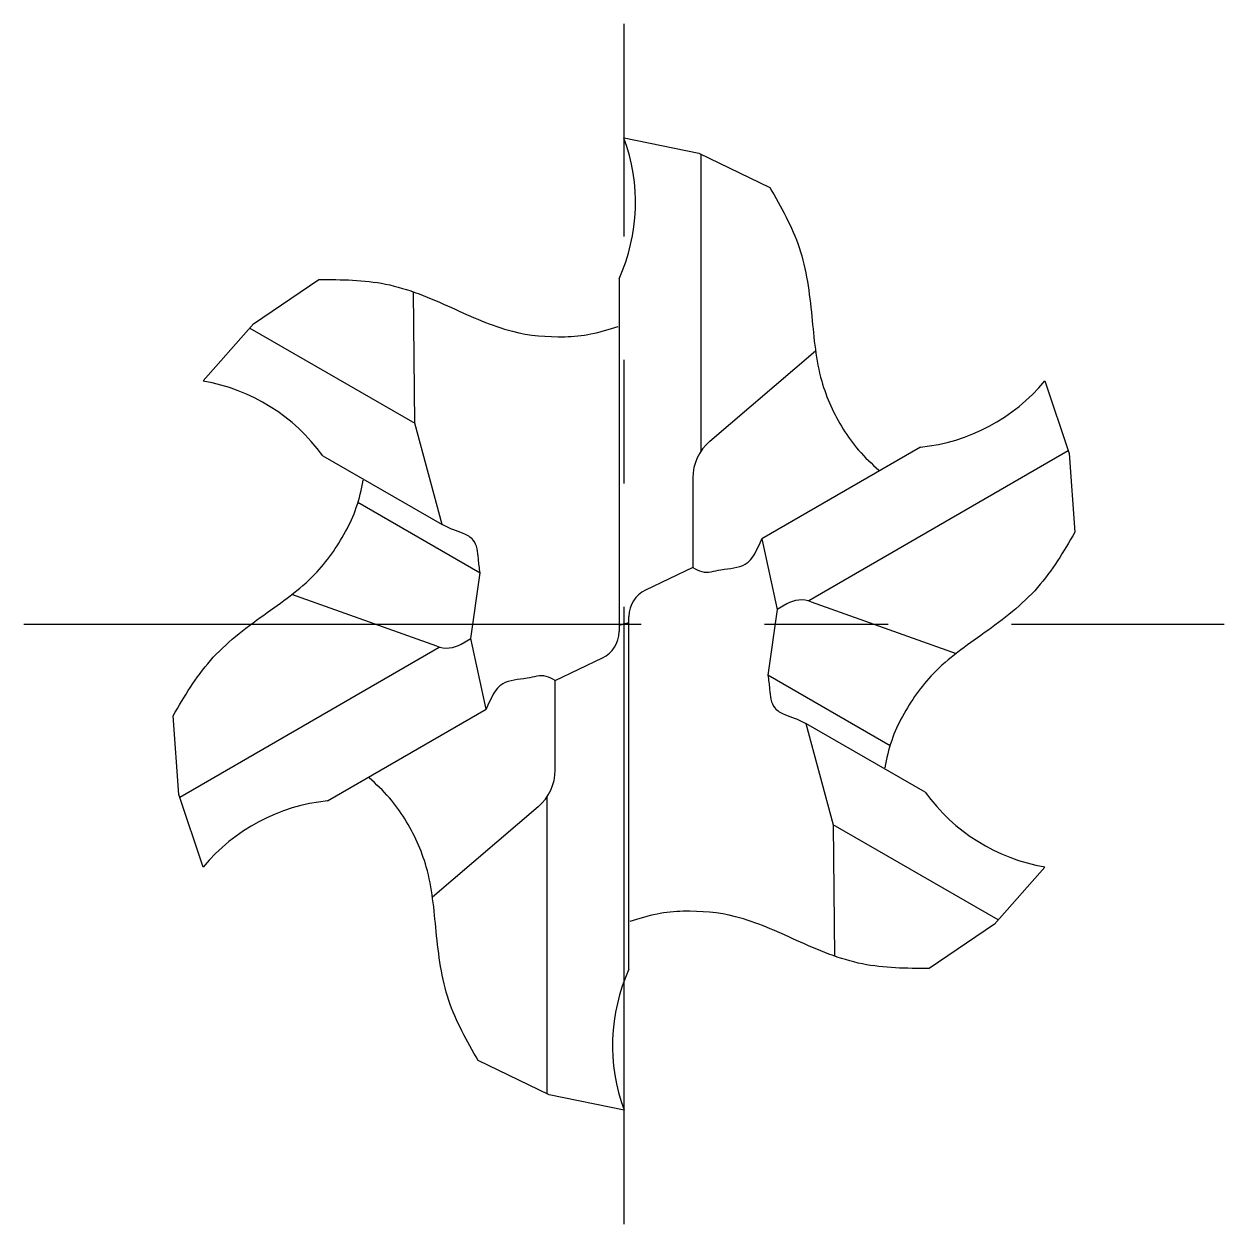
# Model space of a CAD drawing. Header units: millimetres. Extents: x -6.2 to 6.2, y -6.2 to 6.2.
import ezdxf

# ---------------------------------------------------------------- set-up
doc = ezdxf.new("R2010")
doc.units = ezdxf.units.MM
doc.linetypes.add('ACAD_ISO04W100', pattern=[30, 24, -3, 0, -3])
doc.linetypes.add('CENTER', pattern=[50.8, 31.75, -6.35, 6.35, -6.35])
doc.layers.add('中心线', color=2, linetype='ACAD_ISO04W100')
doc.layers.add('轮廓', color=4, linetype='Continuous')

msp = doc.modelspace()

# ---------------------------------------------------------------- linework, layer by layer
at = {"layer": '中心线', "linetype": 'CENTER', "ltscale": 0.2}
for p, q in [((0, -6.173), (0, 6.173)), ((-6.173, 0), (6.173, 0))]:
    msp.add_line(p, q, dxfattribs=at)
at = {"layer": '轮廓'}
for p, q in [((0, 5), (0.77, 4.844)), ((0.77, 4.844), (1.501, 4.49)), ((0.79, 4.832), (0.79, 1.776)), ((-3.81, 3.089), (-3.138, 3.545)), ((-0.051, 3.55), (-0.051, -0.078)), ((-2.153, 2.066), (-2.167, 3.417)), ((-4.33, 2.5), (-3.81, 3.089)), ((-3.848, 3.045), (-2.153, 2.066)), ((0.884, 1.882), (1.971, 2.809)), ((4.33, 2.5), (4.58, 1.755)), ((-1.871, 1.022), (-2.153, 2.066)), ((-3.1, 1.731), (-1.871, 1.022)), ((3.049, 1.819), (1.418, 0.877)), ((4.571, 1.781), (1.903, 0.24)), ((4.58, 1.755), (4.639, 0.945)), ((0.708, 1.501), (0.708, 0.582)), ((-2.737, 1.252), (-1.481, 0.527)), ((1.418, 0.877), (1.577, 0.15)), ((-1.577, -0.15), (-1.481, 0.527)), ((0.708, 0.582), (0.221, 0.348)), ((-1.926, -0.229), (-3.418, 0.303)), ((1.577, 0.15), (1.481, -0.527)), ((1.675, 0.206), (1.577, 0.15)), ((1.926, 0.229), (3.418, -0.303)), ((-0.051, -0.011), (0.051, 0.011)), ((0.051, 0.011), (-0.051, -0.011)), ((0.051, -3.55), (0.051, 0.078)), ((-4.571, -1.781), (-1.903, -0.24)), ((-1.675, -0.206), (-1.577, -0.15)), ((-1.418, -0.877), (-1.577, -0.15)), ((-0.708, -0.582), (-0.221, -0.348)), ((-0.708, -1.501), (-0.708, -0.582)), ((2.737, -1.252), (1.481, -0.527)), ((-4.58, -1.755), (-4.639, -0.945)), ((-3.049, -1.819), (-1.418, -0.877)), ((1.871, -1.022), (2.153, -2.066)), ((3.1, -1.731), (1.871, -1.022)), ((-4.33, -2.5), (-4.58, -1.755)), ((-0.79, -4.832), (-0.79, -1.776)), ((-0.884, -1.882), (-1.971, -2.809)), ((3.848, -3.045), (2.153, -2.066)), ((2.153, -2.066), (2.167, -3.417)), ((4.33, -2.5), (3.81, -3.089)), ((3.81, -3.089), (3.138, -3.545)), ((-0.77, -4.844), (-1.501, -4.49)), ((0, -5), (-0.77, -4.844))]:
    msp.add_line(p, q, dxfattribs=at)
for centre, radius, start, end in [((-1.798, 4.337), 1.916, 335.7453, 20.2344), ((-4.655, 0.611), 1.916, 35.7453, 80.2344), ((2.857, 3.726), 1.916, 275.7453, 320.2344), ((1.208, 1.501), 0.5, 130.4557, 180), ((0.351, 0.078), 0.3, 115.6592, 180.0218), ((1.825, -0.053), 0.3, 70.3836, 120), ((-0.351, -0.078), 0.3, 295.6592, 0.0218), ((-1.825, 0.053), 0.3, 250.3836, 300), ((-1.208, -1.501), 0.5, 310.4557, 0), ((-2.857, -3.726), 1.916, 95.7453, 140.2344), ((4.655, -0.611), 1.916, 215.7453, 260.2344), ((1.798, -4.337), 1.916, 155.7453, 200.2344)]:
    msp.add_arc(centre, radius, start, end, dxfattribs=at)
for points in [[(1.501, 4.49), (1.802, 3.873), (1.932, 3.164), (2.034, 2.498), (2.255, 2.006), (2.414, 1.787), (2.622, 1.583)], [(-3.138, 3.545), (-2.453, 3.497), (-1.774, 3.255), (-1.147, 3.011), (-0.61, 2.956), (-0.34, 2.984), (-0.06, 3.062)], [(-4.639, -0.945), (-4.255, -0.376), (-3.706, 0.092), (-3.181, 0.512), (-2.865, 0.95), (-2.754, 1.197), (-2.682, 1.479)], [(-1.481, 0.527), (-1.498, 0.67), (-1.552, 0.864), (-1.653, 0.93), (-1.76, 0.971), (-1.871, 1.022)], [(4.639, 0.945), (4.255, 0.376), (3.706, -0.092), (3.181, -0.512), (2.865, -0.95), (2.754, -1.197), (2.682, -1.479)], [(1.481, -0.527), (1.498, -0.67), (1.552, -0.864), (1.653, -0.93), (1.76, -0.971), (1.871, -1.022)], [(-1.501, -4.49), (-1.802, -3.873), (-1.932, -3.164), (-2.034, -2.498), (-2.255, -2.006), (-2.414, -1.787), (-2.622, -1.583)], [(3.138, -3.545), (2.453, -3.497), (1.774, -3.255), (1.147, -3.011), (0.61, -2.956), (0.34, -2.984), (0.06, -3.062)]]:
    msp.add_spline(points, degree=3, dxfattribs=at)
for points in [[(0.708, 0.582), (0.738, 0.564), (0.827, 0.512), (1.014, 0.574), (1.292, 0.575), (1.37, 0.767), (1.418, 0.877)], [(-0.708, -0.582), (-0.738, -0.564), (-0.827, -0.512), (-1.014, -0.574), (-1.292, -0.575), (-1.37, -0.767), (-1.418, -0.877)]]:
    msp.add_open_spline(points, degree=3, knots=[0, 0, 0, 0, 0.1017063, 0.2988761, 0.5568556, 0.8633075, 0.8633075, 0.8633075, 0.8633075], dxfattribs=at)

doc.saveas('drawing.dxf')
